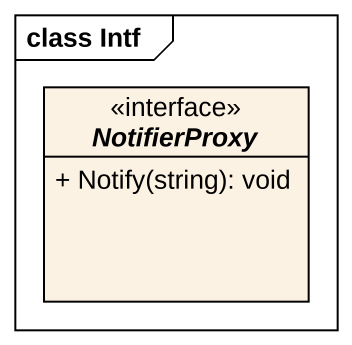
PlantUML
@startuml
mainframe class Intf
hide circle
hide empty members
skinparam classAttributeIconSize 0
interface NotifierProxy {
  + Notify(string): void
}
@enduml
